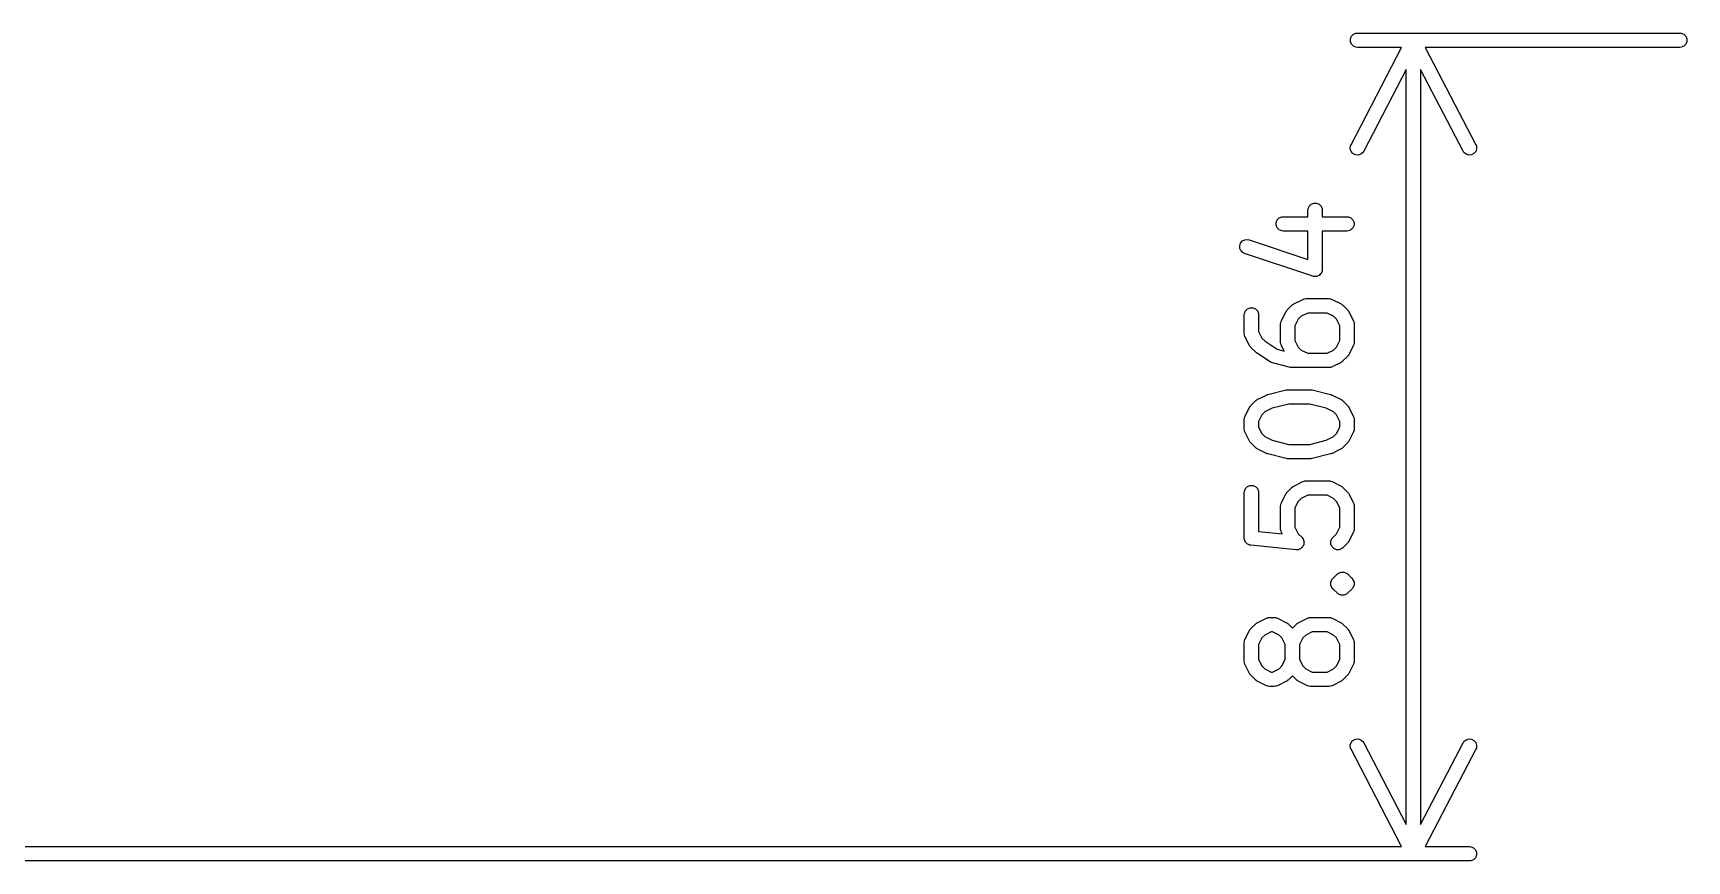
# Model space of a CAD drawing. Header units: inches. Extents: x -0.01 to 3.24, y -0.03 to 2.62.
# Drawn here: x 0.677 to 1.358, y 0.397 to 0.738 of the extents above; entities that cross this region are included whole.
import ezdxf

# ---------------------------------------------------------------- set-up
doc = ezdxf.new("R2010")
doc.units = ezdxf.units.IN
doc.header["$MEASUREMENT"] = 0
doc.layers.add('BLACK', color=250, linetype='CONTINUOUS')

msp = doc.modelspace()

# ---------------------------------------------------------------- linework, layer by layer
at = {"layer": 'BLACK', "linetype": 'CONTINUOUS'}
for p, q in [((1.21956, 0.73547), (1.22, 0.73654)), ((1.22, 0.73654), (1.22082, 0.73735)), ((1.22082, 0.73735), (1.22188, 0.73779)), ((1.22188, 0.73779), (1.22246, 0.73785)), ((1.22246, 0.73785), (1.35529, 0.73785)), ((1.35529, 0.73785), (1.35587, 0.73779)), ((1.35587, 0.73779), (1.35693, 0.73735)), ((1.35693, 0.73735), (1.35775, 0.73654)), ((1.35775, 0.73654), (1.35819, 0.73547)), ((1.21956, 0.73432), (1.21956, 0.73547)), ((1.22, 0.73326), (1.21956, 0.73432)), ((1.21984, 0.69191), (1.24068, 0.73194)), ((1.22082, 0.73244), (1.22, 0.73326)), ((1.22188, 0.732), (1.22082, 0.73244)), ((1.22246, 0.73194), (1.22188, 0.732)), ((1.24068, 0.73194), (1.22246, 0.73194)), ((1.35529, 0.73194), (1.25041, 0.73194)), ((1.25041, 0.73194), (1.27125, 0.69191)), ((1.35587, 0.732), (1.35529, 0.73194)), ((1.35693, 0.73244), (1.35587, 0.732)), ((1.35775, 0.73326), (1.35693, 0.73244)), ((1.35819, 0.73432), (1.35775, 0.73326)), ((1.35819, 0.73547), (1.35819, 0.73432)), ((1.24259, 0.72283), (1.22507, 0.68918)), ((1.24259, 0.41207), (1.24259, 0.72283)), ((1.26601, 0.68918), (1.2485, 0.72283)), ((1.2485, 0.72283), (1.2485, 0.41207)), ((1.21952, 0.69023), (1.21962, 0.69137)), ((1.21987, 0.68913), (1.21952, 0.69023)), ((1.21962, 0.69137), (1.21984, 0.69191)), ((1.22061, 0.68824), (1.21987, 0.68913)), ((1.22163, 0.68771), (1.22061, 0.68824)), ((1.22476, 0.6887), (1.22388, 0.68796)), ((1.22507, 0.68918), (1.22476, 0.6887)), ((1.26633, 0.6887), (1.26601, 0.68918)), ((1.26721, 0.68796), (1.26633, 0.6887)), ((1.27048, 0.68824), (1.26946, 0.68771)), ((1.27122, 0.68913), (1.27048, 0.68824)), ((1.27157, 0.69023), (1.27122, 0.68913)), ((1.27125, 0.69191), (1.27147, 0.69137)), ((1.27147, 0.69137), (1.27157, 0.69023)), ((1.22278, 0.68761), (1.22163, 0.68771)), ((1.22388, 0.68796), (1.22278, 0.68761)), ((1.26831, 0.68761), (1.26721, 0.68796)), ((1.26946, 0.68771), (1.26831, 0.68761)), ((1.20341, 0.66739), (1.20447, 0.66783)), ((1.20447, 0.66783), (1.20563, 0.66783)), ((1.20563, 0.66783), (1.20669, 0.66739)), ((1.18903, 0.65989), (1.18947, 0.66095)), ((1.18947, 0.66095), (1.19029, 0.66177)), ((1.19029, 0.66177), (1.19135, 0.66221)), ((1.19135, 0.66221), (1.19193, 0.66227)), ((1.19193, 0.66227), (1.2021, 0.66227)), ((1.2021, 0.66494), (1.20215, 0.66551)), ((1.2021, 0.66227), (1.2021, 0.66494)), ((1.20215, 0.66551), (1.2026, 0.66658)), ((1.2026, 0.66658), (1.20341, 0.66739)), ((1.20669, 0.66739), (1.20751, 0.66658)), ((1.20751, 0.66658), (1.20795, 0.66551)), ((1.20795, 0.66551), (1.208, 0.66494)), ((1.208, 0.66494), (1.208, 0.66227)), ((1.208, 0.66227), (1.21817, 0.66227)), ((1.21817, 0.66227), (1.21875, 0.66221)), ((1.21875, 0.66221), (1.21981, 0.66177)), ((1.21981, 0.66177), (1.22063, 0.66095)), ((1.22063, 0.66095), (1.22107, 0.65989)), ((1.18903, 0.65874), (1.18903, 0.65989)), ((1.18947, 0.65767), (1.18903, 0.65874)), ((1.19029, 0.65686), (1.18947, 0.65767)), ((1.19135, 0.65642), (1.19029, 0.65686)), ((1.19193, 0.65636), (1.19135, 0.65642)), ((1.2021, 0.65636), (1.19193, 0.65636)), ((1.2021, 0.64466), (1.2021, 0.65636)), ((1.21817, 0.65636), (1.208, 0.65636)), ((1.208, 0.65636), (1.208, 0.64056)), ((1.21875, 0.65642), (1.21817, 0.65636)), ((1.21981, 0.65686), (1.21875, 0.65642)), ((1.22063, 0.65767), (1.21981, 0.65686)), ((1.22107, 0.65874), (1.22063, 0.65767)), ((1.22107, 0.65989), (1.22107, 0.65874)), ((1.174, 0.65031), (1.17436, 0.6514)), ((1.17408, 0.64916), (1.174, 0.65031)), ((1.1746, 0.64813), (1.17408, 0.64916)), ((1.17436, 0.6514), (1.17512, 0.65227)), ((1.17547, 0.64737), (1.1746, 0.64813)), ((1.17512, 0.65227), (1.17615, 0.65279)), ((1.176, 0.64714), (1.17547, 0.64737)), ((1.17615, 0.65279), (1.1773, 0.65287)), ((1.1773, 0.65287), (1.17786, 0.65274)), ((1.17786, 0.65274), (1.2021, 0.64466)), ((1.20412, 0.63776), (1.176, 0.64714)), ((1.208, 0.64056), (1.20797, 0.64027)), ((1.2044, 0.6377), (1.20412, 0.63776)), ((1.20447, 0.63767), (1.2044, 0.6377)), ((1.20453, 0.63767), (1.20447, 0.63767)), ((1.20468, 0.63764), (1.20453, 0.63767)), ((1.20515, 0.63767), (1.20468, 0.63764)), ((1.20563, 0.63767), (1.20515, 0.63767)), ((1.20572, 0.63771), (1.20563, 0.63767)), ((1.20583, 0.63772), (1.20572, 0.63771)), ((1.20625, 0.63793), (1.20583, 0.63772)), ((1.20669, 0.63811), (1.20625, 0.63793)), ((1.20677, 0.63818), (1.20669, 0.63811)), ((1.20686, 0.63823), (1.20677, 0.63818)), ((1.20717, 0.63859), (1.20686, 0.63823)), ((1.20751, 0.63892), (1.20717, 0.63859)), ((1.20755, 0.63902), (1.20751, 0.63892)), ((1.20762, 0.6391), (1.20755, 0.63902)), ((1.20777, 0.63955), (1.20762, 0.6391)), ((1.20795, 0.63999), (1.20777, 0.63955)), ((1.20796, 0.64014), (1.20795, 0.63999)), ((1.20798, 0.6402), (1.20796, 0.64014)), ((1.20797, 0.64027), (1.20798, 0.6402)), ((1.19623, 0.62633), (1.19998, 0.62821)), ((1.19998, 0.62821), (1.20052, 0.62841)), ((1.20052, 0.62841), (1.20063, 0.62842)), ((1.20063, 0.62842), (1.20073, 0.62846)), ((1.20073, 0.62846), (1.2013, 0.62852)), ((1.2013, 0.62852), (1.21067, 0.62852)), ((1.21067, 0.62852), (1.21125, 0.62846)), ((1.21125, 0.62846), (1.21135, 0.62842)), ((1.21135, 0.62842), (1.21145, 0.62841)), ((1.21145, 0.62841), (1.212, 0.62821)), ((1.212, 0.62821), (1.21574, 0.62633)), ((1.17585, 0.62182), (1.17591, 0.62239)), ((1.17585, 0.61432), (1.17585, 0.62182)), ((1.17591, 0.62239), (1.17635, 0.62346)), ((1.17635, 0.62346), (1.17716, 0.62427)), ((1.17716, 0.62427), (1.17823, 0.62471)), ((1.17823, 0.62471), (1.17938, 0.62471)), ((1.17938, 0.62471), (1.18044, 0.62427)), ((1.18044, 0.62427), (1.18126, 0.62346)), ((1.18126, 0.62346), (1.1817, 0.62239)), ((1.1817, 0.62239), (1.18176, 0.62182)), ((1.18176, 0.62182), (1.18176, 0.61502)), ((1.19116, 0.61939), (1.19304, 0.62314)), ((1.19304, 0.62314), (1.19319, 0.62339)), ((1.19319, 0.62339), (1.19322, 0.62346)), ((1.19322, 0.62346), (1.19329, 0.62354)), ((1.19329, 0.62354), (1.19334, 0.62363)), ((1.19334, 0.62363), (1.1934, 0.62368)), ((1.1934, 0.62368), (1.19359, 0.6239)), ((1.19359, 0.6239), (1.19546, 0.62578)), ((1.19546, 0.62578), (1.19569, 0.62597)), ((1.19569, 0.62597), (1.19574, 0.62602)), ((1.19574, 0.62602), (1.19583, 0.62608)), ((1.19583, 0.62608), (1.19591, 0.62615)), ((1.19591, 0.62615), (1.19598, 0.62618)), ((1.19598, 0.62618), (1.19623, 0.62633)), ((1.1981, 0.62007), (1.19675, 0.61737)), ((1.1993, 0.62127), (1.1981, 0.62007)), ((1.202, 0.62261), (1.1993, 0.62127)), ((1.20998, 0.62261), (1.202, 0.62261)), ((1.21268, 0.62127), (1.20998, 0.62261)), ((1.21387, 0.62007), (1.21268, 0.62127)), ((1.21522, 0.61737), (1.21387, 0.62007)), ((1.21574, 0.62633), (1.21599, 0.62618)), ((1.21599, 0.62618), (1.21606, 0.62615)), ((1.21606, 0.62615), (1.21615, 0.62608)), ((1.21615, 0.62608), (1.21623, 0.62602)), ((1.21623, 0.62602), (1.21629, 0.62597)), ((1.21629, 0.62597), (1.21651, 0.62578)), ((1.21651, 0.62578), (1.21839, 0.6239)), ((1.21839, 0.6239), (1.21857, 0.62368)), ((1.21857, 0.62368), (1.21863, 0.62363)), ((1.21863, 0.62363), (1.21869, 0.62354)), ((1.21869, 0.62354), (1.21875, 0.62346)), ((1.21875, 0.62346), (1.21878, 0.62339)), ((1.21878, 0.62339), (1.21894, 0.62314)), ((1.21894, 0.62314), (1.22081, 0.61939)), ((1.17591, 0.61374), (1.17585, 0.61432)), ((1.17595, 0.61364), (1.17591, 0.61374)), ((1.17596, 0.61354), (1.17595, 0.61364)), ((1.17616, 0.613), (1.17596, 0.61354)), ((1.18176, 0.61502), (1.18311, 0.61232)), ((1.19085, 0.61807), (1.19091, 0.61864)), ((1.19085, 0.61057), (1.19085, 0.61807)), ((1.19091, 0.61864), (1.19095, 0.61874)), ((1.19095, 0.61885), (1.19116, 0.61939)), ((1.19095, 0.61874), (1.19095, 0.61885)), ((1.19675, 0.61737), (1.19675, 0.61127)), ((1.21522, 0.61127), (1.21522, 0.61737)), ((1.22081, 0.61939), (1.22102, 0.61885)), ((1.22102, 0.61885), (1.22103, 0.61874)), ((1.22103, 0.61874), (1.22107, 0.61864)), ((1.22107, 0.61864), (1.22113, 0.61807)), ((1.22113, 0.61807), (1.22113, 0.61057)), ((1.17804, 0.60925), (1.17616, 0.613)), ((1.17819, 0.609), (1.17804, 0.60925)), ((1.17822, 0.60893), (1.17819, 0.609)), ((1.17829, 0.60885), (1.17822, 0.60893)), ((1.17835, 0.60876), (1.17829, 0.60885)), ((1.1784, 0.60871), (1.17835, 0.60876)), ((1.17859, 0.60848), (1.1784, 0.60871)), ((1.18047, 0.60661), (1.17859, 0.60848)), ((1.18047, 0.6066), (1.18047, 0.60661)), ((1.1807, 0.60642), (1.18047, 0.6066)), ((1.18047, 0.6066), (1.18047, 0.6066)), ((1.18091, 0.60624), (1.1807, 0.60642)), ((1.18311, 0.61232), (1.18443, 0.61099)), ((1.18443, 0.61099), (1.18939, 0.60768)), ((1.18939, 0.60768), (1.19231, 0.60696)), ((1.19091, 0.60999), (1.19085, 0.61057)), ((1.19095, 0.60989), (1.19091, 0.60999)), ((1.19095, 0.60979), (1.19095, 0.60989)), ((1.19116, 0.60925), (1.19095, 0.60979)), ((1.19231, 0.60696), (1.19116, 0.60925)), ((1.19675, 0.61127), (1.1981, 0.60857)), ((1.1981, 0.60857), (1.1993, 0.60737)), ((1.1993, 0.60737), (1.202, 0.60602)), ((1.20998, 0.60602), (1.21268, 0.60737)), ((1.21268, 0.60737), (1.21387, 0.60857)), ((1.21387, 0.60857), (1.21522, 0.61127)), ((1.22081, 0.60925), (1.21894, 0.6055)), ((1.22102, 0.60979), (1.22081, 0.60925)), ((1.22103, 0.60989), (1.22102, 0.60979)), ((1.22107, 0.60999), (1.22103, 0.60989)), ((1.22113, 0.61057), (1.22107, 0.60999)), ((1.18092, 0.60624), (1.18091, 0.60624)), ((1.18091, 0.60624), (1.18091, 0.60624)), ((1.18654, 0.60249), (1.18092, 0.60624)), ((1.18686, 0.60232), (1.18654, 0.60249)), ((1.18692, 0.60227), (1.18686, 0.60232)), ((1.18699, 0.60225), (1.18692, 0.60227)), ((1.18705, 0.60221), (1.18699, 0.60225)), ((1.18712, 0.6022), (1.18705, 0.60221)), ((1.18746, 0.60208), (1.18712, 0.6022)), ((1.19496, 0.6002), (1.18746, 0.60208)), ((1.19506, 0.60019), (1.19496, 0.6002)), ((1.1951, 0.60017), (1.19506, 0.60019)), ((1.19532, 0.60015), (1.1951, 0.60017)), ((1.19553, 0.60012), (1.19532, 0.60015)), ((1.19558, 0.60013), (1.19553, 0.60012)), ((1.19568, 0.60012), (1.19558, 0.60013)), ((1.21067, 0.60012), (1.19568, 0.60012)), ((1.202, 0.60602), (1.20998, 0.60602)), ((1.21125, 0.60017), (1.21067, 0.60012)), ((1.21135, 0.60021), (1.21125, 0.60017)), ((1.21145, 0.60022), (1.21135, 0.60021)), ((1.212, 0.60043), (1.21145, 0.60022)), ((1.21574, 0.6023), (1.212, 0.60043)), ((1.21599, 0.60246), (1.21574, 0.6023)), ((1.21606, 0.60249), (1.21599, 0.60246)), ((1.21615, 0.60256), (1.21606, 0.60249)), ((1.21623, 0.60261), (1.21615, 0.60256)), ((1.21629, 0.60267), (1.21623, 0.60261)), ((1.21651, 0.60286), (1.21629, 0.60267)), ((1.21839, 0.60473), (1.21651, 0.60286)), ((1.21857, 0.60496), (1.21839, 0.60473)), ((1.21863, 0.60501), (1.21857, 0.60496)), ((1.21869, 0.6051), (1.21863, 0.60501)), ((1.21875, 0.60518), (1.21869, 0.6051)), ((1.21878, 0.60525), (1.21875, 0.60518)), ((1.21894, 0.6055), (1.21878, 0.60525)), ((1.17859, 0.58453), (1.18047, 0.58641)), ((1.18047, 0.58641), (1.18069, 0.5866)), ((1.18069, 0.5866), (1.18074, 0.58665)), ((1.18074, 0.58665), (1.18083, 0.58671)), ((1.18083, 0.58671), (1.18091, 0.58678)), ((1.18091, 0.58678), (1.18098, 0.58681)), ((1.18098, 0.58681), (1.18123, 0.58696)), ((1.18123, 0.58696), (1.18498, 0.58884)), ((1.18498, 0.58884), (1.18502, 0.58885)), ((1.18502, 0.58885), (1.18504, 0.58887)), ((1.18504, 0.58887), (1.18528, 0.58895)), ((1.18528, 0.58895), (1.18552, 0.58904)), ((1.18552, 0.58904), (1.18554, 0.58905)), ((1.18554, 0.58905), (1.18559, 0.58906)), ((1.18559, 0.58906), (1.19309, 0.59094)), ((1.19309, 0.59094), (1.19319, 0.59095)), ((1.19319, 0.59095), (1.19323, 0.59097)), ((1.19323, 0.59097), (1.19344, 0.59099)), ((1.19344, 0.59099), (1.19366, 0.59102)), ((1.19366, 0.59102), (1.1937, 0.59101)), ((1.1937, 0.59101), (1.1938, 0.59102)), ((1.1938, 0.59102), (1.20318, 0.59102)), ((1.20318, 0.59102), (1.20328, 0.59101)), ((1.20328, 0.59101), (1.20332, 0.59102)), ((1.20332, 0.59102), (1.20353, 0.59099)), ((1.20353, 0.59099), (1.20375, 0.59097)), ((1.20375, 0.59097), (1.20379, 0.59095)), ((1.20379, 0.59095), (1.20389, 0.59094)), ((1.20389, 0.59094), (1.21139, 0.58906)), ((1.21139, 0.58906), (1.21143, 0.58905)), ((1.21143, 0.58905), (1.21145, 0.58904)), ((1.21145, 0.58904), (1.21169, 0.58895)), ((1.21169, 0.58895), (1.21194, 0.58887)), ((1.21194, 0.58887), (1.21195, 0.58885)), ((1.21195, 0.58885), (1.212, 0.58884)), ((1.212, 0.58884), (1.21574, 0.58696)), ((1.21574, 0.58696), (1.21599, 0.58681)), ((1.21599, 0.58681), (1.21606, 0.58678)), ((1.21606, 0.58678), (1.21615, 0.58671)), ((1.21615, 0.58671), (1.21623, 0.58665)), ((1.21623, 0.58665), (1.21629, 0.5866)), ((1.21629, 0.5866), (1.21651, 0.58641)), ((1.21651, 0.58641), (1.21839, 0.58453)), ((1.17585, 0.5787), (1.17591, 0.57927)), ((1.17591, 0.57927), (1.17595, 0.57937)), ((1.17595, 0.57937), (1.17596, 0.57948)), ((1.17596, 0.57948), (1.17616, 0.58002)), ((1.17616, 0.58002), (1.17804, 0.58377)), ((1.17804, 0.58377), (1.17819, 0.58402)), ((1.17819, 0.58402), (1.17822, 0.58409)), ((1.17822, 0.58409), (1.17829, 0.58417)), ((1.17829, 0.58417), (1.17835, 0.58426)), ((1.17835, 0.58426), (1.1784, 0.58431)), ((1.1784, 0.58431), (1.17859, 0.58453)), ((1.18311, 0.5807), (1.18176, 0.578)), ((1.1843, 0.58189), (1.18311, 0.5807)), ((1.18733, 0.58341), (1.1843, 0.58189)), ((1.19417, 0.58512), (1.18733, 0.58341)), ((1.20281, 0.58512), (1.19417, 0.58512)), ((1.20964, 0.58341), (1.20281, 0.58512)), ((1.21268, 0.58189), (1.20964, 0.58341)), ((1.21387, 0.5807), (1.21268, 0.58189)), ((1.21522, 0.578), (1.21387, 0.5807)), ((1.21839, 0.58453), (1.21857, 0.58431)), ((1.21857, 0.58431), (1.21863, 0.58426)), ((1.21863, 0.58426), (1.21869, 0.58417)), ((1.21869, 0.58417), (1.21875, 0.58409)), ((1.21875, 0.58409), (1.21878, 0.58402)), ((1.21878, 0.58402), (1.21894, 0.58377)), ((1.21894, 0.58377), (1.22081, 0.58002)), ((1.22081, 0.58002), (1.22102, 0.57948)), ((1.22102, 0.57948), (1.22103, 0.57937)), ((1.22103, 0.57937), (1.22107, 0.57927)), ((1.22107, 0.57927), (1.22113, 0.5787)), ((1.17585, 0.57495), (1.17585, 0.5787)), ((1.17591, 0.57437), (1.17585, 0.57495)), ((1.17595, 0.57427), (1.17591, 0.57437)), ((1.17596, 0.57417), (1.17595, 0.57427)), ((1.17616, 0.57363), (1.17596, 0.57417)), ((1.17804, 0.56988), (1.17616, 0.57363)), ((1.18176, 0.578), (1.18176, 0.57564)), ((1.18176, 0.57564), (1.18311, 0.57295)), ((1.18311, 0.57295), (1.1843, 0.57175)), ((1.21268, 0.57175), (1.21387, 0.57295)), ((1.21387, 0.57295), (1.21522, 0.57564)), ((1.21522, 0.57564), (1.21522, 0.578)), ((1.22081, 0.57363), (1.21894, 0.56988)), ((1.22102, 0.57417), (1.22081, 0.57363)), ((1.22103, 0.57427), (1.22102, 0.57417)), ((1.22107, 0.57437), (1.22103, 0.57427)), ((1.22113, 0.57495), (1.22107, 0.57437)), ((1.22113, 0.5787), (1.22113, 0.57495)), ((1.17819, 0.56963), (1.17804, 0.56988)), ((1.17822, 0.56956), (1.17819, 0.56963)), ((1.17829, 0.56948), (1.17822, 0.56956)), ((1.17835, 0.56939), (1.17829, 0.56948)), ((1.1784, 0.56934), (1.17835, 0.56939)), ((1.17859, 0.56911), (1.1784, 0.56934)), ((1.18047, 0.56724), (1.17859, 0.56911)), ((1.18069, 0.56705), (1.18047, 0.56724)), ((1.18074, 0.56699), (1.18069, 0.56705)), ((1.18083, 0.56693), (1.18074, 0.56699)), ((1.18091, 0.56687), (1.18083, 0.56693)), ((1.18098, 0.56684), (1.18091, 0.56687)), ((1.18123, 0.56668), (1.18098, 0.56684)), ((1.18498, 0.56481), (1.18123, 0.56668)), ((1.1843, 0.57175), (1.18733, 0.57023)), ((1.18733, 0.57023), (1.19417, 0.56853)), ((1.19417, 0.56853), (1.20281, 0.56853)), ((1.20281, 0.56853), (1.20964, 0.57023)), ((1.20964, 0.57023), (1.21268, 0.57175)), ((1.21574, 0.56668), (1.212, 0.56481)), ((1.21599, 0.56684), (1.21574, 0.56668)), ((1.21606, 0.56687), (1.21599, 0.56684)), ((1.21615, 0.56693), (1.21606, 0.56687)), ((1.21623, 0.56699), (1.21615, 0.56693)), ((1.21629, 0.56705), (1.21623, 0.56699)), ((1.21651, 0.56724), (1.21629, 0.56705)), ((1.21839, 0.56911), (1.21651, 0.56724)), ((1.21857, 0.56934), (1.21839, 0.56911)), ((1.21863, 0.56939), (1.21857, 0.56934)), ((1.21869, 0.56948), (1.21863, 0.56939)), ((1.21875, 0.56956), (1.21869, 0.56948)), ((1.21878, 0.56963), (1.21875, 0.56956)), ((1.21894, 0.56988), (1.21878, 0.56963)), ((1.18502, 0.56479), (1.18498, 0.56481)), ((1.18504, 0.56478), (1.18502, 0.56479)), ((1.18528, 0.56469), (1.18504, 0.56478)), ((1.18552, 0.5646), (1.18528, 0.56469)), ((1.18554, 0.5646), (1.18552, 0.5646)), ((1.18559, 0.56458), (1.18554, 0.5646)), ((1.19309, 0.56271), (1.18559, 0.56458)), ((1.19319, 0.56269), (1.19309, 0.56271)), ((1.19323, 0.56268), (1.19319, 0.56269)), ((1.19344, 0.56266), (1.19323, 0.56268)), ((1.19366, 0.56262), (1.19344, 0.56266)), ((1.1937, 0.56263), (1.19366, 0.56262)), ((1.1938, 0.56262), (1.1937, 0.56263)), ((1.20318, 0.56262), (1.1938, 0.56262)), ((1.20328, 0.56263), (1.20318, 0.56262)), ((1.20332, 0.56262), (1.20328, 0.56263)), ((1.20353, 0.56266), (1.20332, 0.56262)), ((1.20375, 0.56268), (1.20353, 0.56266)), ((1.20379, 0.56269), (1.20375, 0.56268)), ((1.20389, 0.56271), (1.20379, 0.56269)), ((1.21139, 0.56458), (1.20389, 0.56271)), ((1.21143, 0.5646), (1.21139, 0.56458)), ((1.21145, 0.5646), (1.21143, 0.5646)), ((1.21169, 0.56469), (1.21145, 0.5646)), ((1.21194, 0.56478), (1.21169, 0.56469)), ((1.21195, 0.56479), (1.21194, 0.56478)), ((1.212, 0.56481), (1.21195, 0.56479)), ((1.19623, 0.55134), (1.19998, 0.55322)), ((1.19998, 0.55322), (1.20052, 0.55342)), ((1.20052, 0.55342), (1.20063, 0.55343)), ((1.20063, 0.55343), (1.20073, 0.55347)), ((1.20073, 0.55347), (1.2013, 0.55353)), ((1.2013, 0.55353), (1.21067, 0.55353)), ((1.21067, 0.55353), (1.21125, 0.55347)), ((1.21125, 0.55347), (1.21135, 0.55343)), ((1.21135, 0.55343), (1.21145, 0.55342)), ((1.21145, 0.55342), (1.212, 0.55322)), ((1.212, 0.55322), (1.21574, 0.55134)), ((1.17585, 0.5487), (1.17591, 0.54928)), ((1.17585, 0.52995), (1.17585, 0.5487)), ((1.17591, 0.54928), (1.17635, 0.55034)), ((1.17635, 0.55034), (1.17716, 0.55116)), ((1.17716, 0.55116), (1.17823, 0.5516)), ((1.17823, 0.5516), (1.17938, 0.5516)), ((1.17938, 0.5516), (1.18044, 0.55116)), ((1.18044, 0.55116), (1.18126, 0.55034)), ((1.18126, 0.55034), (1.1817, 0.54928)), ((1.1817, 0.54928), (1.18176, 0.5487)), ((1.18176, 0.5487), (1.18176, 0.53263)), ((1.19116, 0.5444), (1.19304, 0.54815)), ((1.19304, 0.54815), (1.19319, 0.54839)), ((1.19319, 0.54839), (1.19322, 0.54847)), ((1.19322, 0.54847), (1.19329, 0.54855)), ((1.19329, 0.54855), (1.19334, 0.54864)), ((1.19334, 0.54864), (1.1934, 0.54869)), ((1.1934, 0.54869), (1.19359, 0.54891)), ((1.19359, 0.54891), (1.19546, 0.55079)), ((1.19546, 0.55079), (1.19569, 0.55097)), ((1.19569, 0.55097), (1.19574, 0.55103)), ((1.19574, 0.55103), (1.19583, 0.55109)), ((1.19583, 0.55109), (1.19591, 0.55116)), ((1.19591, 0.55116), (1.19598, 0.55119)), ((1.19598, 0.55119), (1.19623, 0.55134)), ((1.1981, 0.54508), (1.19675, 0.54238)), ((1.1993, 0.54627), (1.1981, 0.54508)), ((1.202, 0.54762), (1.1993, 0.54627)), ((1.20998, 0.54762), (1.202, 0.54762)), ((1.21268, 0.54627), (1.20998, 0.54762)), ((1.21387, 0.54508), (1.21268, 0.54627)), ((1.21522, 0.54238), (1.21387, 0.54508)), ((1.21574, 0.55134), (1.21599, 0.55119)), ((1.21599, 0.55119), (1.21606, 0.55116)), ((1.21606, 0.55116), (1.21615, 0.55109)), ((1.21615, 0.55109), (1.21623, 0.55103)), ((1.21623, 0.55103), (1.21629, 0.55097)), ((1.21629, 0.55097), (1.21651, 0.55079)), ((1.21651, 0.55079), (1.21839, 0.54891)), ((1.21839, 0.54891), (1.21857, 0.54869)), ((1.21857, 0.54869), (1.21863, 0.54864)), ((1.21863, 0.54864), (1.21869, 0.54855)), ((1.21869, 0.54855), (1.21875, 0.54847)), ((1.21875, 0.54847), (1.21878, 0.54839)), ((1.21878, 0.54839), (1.21894, 0.54815)), ((1.21894, 0.54815), (1.22081, 0.5444)), ((1.19085, 0.54308), (1.19091, 0.54365)), ((1.19085, 0.5337), (1.19085, 0.54308)), ((1.19091, 0.54365), (1.19095, 0.54375)), ((1.19095, 0.54386), (1.19116, 0.5444)), ((1.19095, 0.54375), (1.19095, 0.54386)), ((1.19675, 0.54238), (1.19675, 0.5344)), ((1.21522, 0.5344), (1.21522, 0.54238)), ((1.22081, 0.5444), (1.22102, 0.54386)), ((1.22102, 0.54386), (1.22103, 0.54375)), ((1.22103, 0.54375), (1.22107, 0.54365)), ((1.22107, 0.54365), (1.22113, 0.54308)), ((1.22113, 0.54308), (1.22113, 0.5337)), ((1.18176, 0.53263), (1.19153, 0.53165)), ((1.19091, 0.53313), (1.19085, 0.5337)), ((1.19095, 0.53303), (1.19091, 0.53313)), ((1.19095, 0.53292), (1.19095, 0.53303)), ((1.19116, 0.53238), (1.19095, 0.53292)), ((1.19153, 0.53165), (1.19116, 0.53238)), ((1.19675, 0.5344), (1.1981, 0.5317)), ((1.1981, 0.5317), (1.19964, 0.53017)), ((1.21234, 0.53017), (1.21387, 0.5317)), ((1.21387, 0.5317), (1.21522, 0.5344)), ((1.22081, 0.53238), (1.21894, 0.52863)), ((1.22102, 0.53292), (1.22081, 0.53238)), ((1.22103, 0.53303), (1.22102, 0.53292)), ((1.22107, 0.53313), (1.22103, 0.53303)), ((1.22113, 0.5337), (1.22107, 0.53313)), ((1.17587, 0.52974), (1.17585, 0.52995)), ((1.17586, 0.52967), (1.17587, 0.52974)), ((1.17589, 0.5296), (1.17586, 0.52967)), ((1.17591, 0.52938), (1.17589, 0.5296)), ((1.17607, 0.52898), (1.17591, 0.52938)), ((1.1762, 0.52857), (1.17607, 0.52898)), ((1.17629, 0.52845), (1.1762, 0.52857)), ((1.17635, 0.52831), (1.17629, 0.52845)), ((1.17665, 0.52801), (1.17635, 0.52831)), ((1.17693, 0.52767), (1.17665, 0.52801)), ((1.17706, 0.5276), (1.17693, 0.52767)), ((1.17716, 0.5275), (1.17706, 0.5276)), ((1.17756, 0.52733), (1.17716, 0.5275)), ((1.17794, 0.52713), (1.17756, 0.52733)), ((1.17816, 0.52709), (1.17794, 0.52713)), ((1.17823, 0.52706), (1.17816, 0.52709)), ((1.1783, 0.52706), (1.17823, 0.52706)), ((1.17851, 0.52702), (1.1783, 0.52706)), ((1.19726, 0.52514), (1.17851, 0.52702)), ((1.19784, 0.52514), (1.19726, 0.52514)), ((1.19798, 0.52518), (1.19784, 0.52514)), ((1.19813, 0.52518), (1.19798, 0.52518)), ((1.19853, 0.52535), (1.19813, 0.52518)), ((1.19894, 0.52547), (1.19853, 0.52535)), ((1.19905, 0.52557), (1.19894, 0.52547)), ((1.19919, 0.52562), (1.19905, 0.52557)), ((1.1995, 0.52593), (1.19919, 0.52562)), ((1.19983, 0.5262), (1.1995, 0.52593)), ((1.19964, 0.53017), (1.20001, 0.52972)), ((1.1999, 0.52633), (1.19983, 0.5262)), ((1.20001, 0.52644), (1.1999, 0.52633)), ((1.20001, 0.52972), (1.20006, 0.52958)), ((1.20017, 0.52684), (1.20001, 0.52644)), ((1.20006, 0.52958), (1.20016, 0.52947)), ((1.20016, 0.52947), (1.20028, 0.52905)), ((1.20038, 0.52722), (1.20017, 0.52684)), ((1.20028, 0.52905), (1.20045, 0.52865)), ((1.20039, 0.52737), (1.20038, 0.52722)), ((1.20045, 0.5275), (1.20039, 0.52737)), ((1.20045, 0.52865), (1.20045, 0.52851)), ((1.20045, 0.52851), (1.20049, 0.52836)), ((1.20049, 0.52836), (1.20045, 0.52793)), ((1.20045, 0.52793), (1.20045, 0.5275)), ((1.21153, 0.52865), (1.21197, 0.52972)), ((1.21153, 0.5275), (1.21153, 0.52865)), ((1.21197, 0.52644), (1.21153, 0.5275)), ((1.21197, 0.52972), (1.21234, 0.53017)), ((1.21278, 0.52562), (1.21197, 0.52644)), ((1.21385, 0.52518), (1.21278, 0.52562)), ((1.215, 0.52518), (1.21385, 0.52518)), ((1.21606, 0.52562), (1.215, 0.52518)), ((1.21651, 0.52599), (1.21606, 0.52562)), ((1.21839, 0.52787), (1.21651, 0.52599)), ((1.21857, 0.52809), (1.21839, 0.52787)), ((1.21863, 0.52814), (1.21857, 0.52809)), ((1.21869, 0.52823), (1.21863, 0.52814)), ((1.21875, 0.52831), (1.21869, 0.52823)), ((1.21878, 0.52839), (1.21875, 0.52831)), ((1.21894, 0.52863), (1.21878, 0.52839)), ((1.21153, 0.51178), (1.21183, 0.5125)), ((1.21153, 0.51063), (1.21153, 0.51178)), ((1.21183, 0.5125), (1.21197, 0.51285)), ((1.21197, 0.51285), (1.21234, 0.51329)), ((1.21197, 0.51285), (1.21197, 0.51285)), ((1.21234, 0.51329), (1.21421, 0.51517)), ((1.21421, 0.51517), (1.21466, 0.51554)), ((1.21466, 0.51554), (1.21572, 0.51598)), ((1.21572, 0.51598), (1.21688, 0.51598)), ((1.21688, 0.51598), (1.21794, 0.51554)), ((1.21794, 0.51554), (1.21794, 0.51554)), ((1.21794, 0.51554), (1.21839, 0.51517)), ((1.21839, 0.51517), (1.22026, 0.51329)), ((1.22026, 0.51329), (1.22063, 0.51285)), ((1.22063, 0.51285), (1.22077, 0.5125)), ((1.22077, 0.5125), (1.22107, 0.51178)), ((1.22107, 0.51178), (1.22107, 0.51063)), ((1.21197, 0.50957), (1.21153, 0.51063)), ((1.21234, 0.50912), (1.21197, 0.50957)), ((1.21197, 0.50957), (1.21197, 0.50957)), ((1.21421, 0.50724), (1.21234, 0.50912)), ((1.21466, 0.50688), (1.21421, 0.50724)), ((1.21572, 0.50644), (1.21466, 0.50688)), ((1.21688, 0.50644), (1.21572, 0.50644)), ((1.21794, 0.50688), (1.21688, 0.50644)), ((1.21839, 0.50724), (1.21794, 0.50688)), ((1.22026, 0.50912), (1.21839, 0.50724)), ((1.22063, 0.50957), (1.22026, 0.50912)), ((1.22107, 0.51063), (1.22063, 0.50957)), ((1.18573, 0.49723), (1.1863, 0.49729)), ((1.1863, 0.49729), (1.18818, 0.49729)), ((1.18818, 0.49729), (1.18875, 0.49723)), ((1.2026, 0.49723), (1.20318, 0.49729)), ((1.20318, 0.49729), (1.21067, 0.49729)), ((1.21067, 0.49729), (1.21125, 0.49723)), ((1.17616, 0.48815), (1.17804, 0.4919)), ((1.17804, 0.4919), (1.17819, 0.49215)), ((1.17819, 0.49215), (1.17822, 0.49222)), ((1.17822, 0.49222), (1.17829, 0.4923)), ((1.17829, 0.4923), (1.17835, 0.49239)), ((1.17835, 0.49239), (1.1784, 0.49245)), ((1.1784, 0.49245), (1.17859, 0.49267)), ((1.17859, 0.49267), (1.18047, 0.49455)), ((1.18047, 0.49455), (1.18069, 0.49473)), ((1.18069, 0.49473), (1.18074, 0.49479)), ((1.18074, 0.49479), (1.18083, 0.49485)), ((1.18083, 0.49485), (1.18091, 0.49491)), ((1.18091, 0.49491), (1.18098, 0.49494)), ((1.18098, 0.49494), (1.18123, 0.4951)), ((1.18123, 0.4951), (1.18498, 0.49697)), ((1.187, 0.49138), (1.1843, 0.49003)), ((1.18498, 0.49697), (1.18552, 0.49718)), ((1.18552, 0.49718), (1.18563, 0.49719)), ((1.18563, 0.49719), (1.18573, 0.49723)), ((1.18748, 0.49138), (1.187, 0.49138)), ((1.19018, 0.49003), (1.18748, 0.49138)), ((1.18875, 0.49723), (1.18885, 0.49719)), ((1.18885, 0.49719), (1.18896, 0.49718)), ((1.18896, 0.49718), (1.1895, 0.49697)), ((1.1895, 0.49697), (1.19325, 0.4951)), ((1.19325, 0.4951), (1.1935, 0.49494)), ((1.1935, 0.49494), (1.19357, 0.49491)), ((1.19357, 0.49491), (1.19365, 0.49485)), ((1.19365, 0.49485), (1.19374, 0.49479)), ((1.19374, 0.49479), (1.19379, 0.49473)), ((1.19379, 0.49473), (1.19402, 0.49455)), ((1.19402, 0.49455), (1.19568, 0.49288)), ((1.19568, 0.49288), (1.19734, 0.49455)), ((1.19734, 0.49455), (1.19756, 0.49473)), ((1.19756, 0.49473), (1.19762, 0.49479)), ((1.19762, 0.49479), (1.1977, 0.49485)), ((1.1977, 0.49485), (1.19779, 0.49491)), ((1.19779, 0.49491), (1.19786, 0.49494)), ((1.19786, 0.49494), (1.19811, 0.4951)), ((1.19811, 0.4951), (1.20186, 0.49697)), ((1.20387, 0.49138), (1.20118, 0.49003)), ((1.20186, 0.49697), (1.2024, 0.49718)), ((1.2024, 0.49718), (1.2025, 0.49719)), ((1.2025, 0.49719), (1.2026, 0.49723)), ((1.20998, 0.49138), (1.20387, 0.49138)), ((1.21268, 0.49003), (1.20998, 0.49138)), ((1.21125, 0.49723), (1.21135, 0.49719)), ((1.21135, 0.49719), (1.21145, 0.49718)), ((1.21145, 0.49718), (1.212, 0.49697)), ((1.212, 0.49697), (1.21574, 0.4951)), ((1.21574, 0.4951), (1.21599, 0.49494)), ((1.21599, 0.49494), (1.21606, 0.49491)), ((1.21606, 0.49491), (1.21615, 0.49485)), ((1.21615, 0.49485), (1.21623, 0.49479)), ((1.21623, 0.49479), (1.21629, 0.49473)), ((1.21629, 0.49473), (1.21651, 0.49455)), ((1.21651, 0.49455), (1.21839, 0.49267)), ((1.21839, 0.49267), (1.21857, 0.49245)), ((1.21857, 0.49245), (1.21863, 0.49239)), ((1.21863, 0.49239), (1.21869, 0.4923)), ((1.21869, 0.4923), (1.21875, 0.49222)), ((1.21875, 0.49222), (1.21878, 0.49215)), ((1.21878, 0.49215), (1.21894, 0.4919)), ((1.21894, 0.4919), (1.22081, 0.48815)), ((1.17585, 0.48683), (1.17591, 0.48741)), ((1.17585, 0.47933), (1.17585, 0.48683)), ((1.17591, 0.48741), (1.17595, 0.48751)), ((1.17595, 0.48751), (1.17596, 0.48761)), ((1.17596, 0.48761), (1.17616, 0.48815)), ((1.18311, 0.48883), (1.18176, 0.48614)), ((1.18176, 0.48614), (1.18176, 0.48003)), ((1.1843, 0.49003), (1.18311, 0.48883)), ((1.19138, 0.48883), (1.19018, 0.49003)), ((1.19272, 0.48614), (1.19138, 0.48883)), ((1.19272, 0.48003), (1.19272, 0.48614)), ((1.19998, 0.48883), (1.19863, 0.48614)), ((1.19863, 0.48614), (1.19863, 0.48003)), ((1.20118, 0.49003), (1.19998, 0.48883)), ((1.21387, 0.48883), (1.21268, 0.49003)), ((1.21522, 0.48614), (1.21387, 0.48883)), ((1.21522, 0.48003), (1.21522, 0.48614)), ((1.22081, 0.48815), (1.22102, 0.48761)), ((1.22102, 0.48761), (1.22103, 0.48751)), ((1.22103, 0.48751), (1.22107, 0.48741)), ((1.22107, 0.48741), (1.22113, 0.48683)), ((1.22113, 0.48683), (1.22113, 0.47933)), ((1.17591, 0.47876), (1.17585, 0.47933)), ((1.17595, 0.47866), (1.17591, 0.47876)), ((1.17596, 0.47855), (1.17595, 0.47866)), ((1.17616, 0.47801), (1.17596, 0.47855)), ((1.17804, 0.47426), (1.17616, 0.47801)), ((1.18176, 0.48003), (1.18311, 0.47733)), ((1.18311, 0.47733), (1.1843, 0.47614)), ((1.19018, 0.47614), (1.19138, 0.47733)), ((1.19138, 0.47733), (1.19272, 0.48003)), ((1.19863, 0.48003), (1.19998, 0.47733)), ((1.19998, 0.47733), (1.20118, 0.47614)), ((1.21268, 0.47614), (1.21387, 0.47733)), ((1.21387, 0.47733), (1.21522, 0.48003)), ((1.22081, 0.47801), (1.21894, 0.47426)), ((1.22102, 0.47855), (1.22081, 0.47801)), ((1.22103, 0.47866), (1.22102, 0.47855)), ((1.22107, 0.47876), (1.22103, 0.47866)), ((1.22113, 0.47933), (1.22107, 0.47876)), ((1.17819, 0.47402), (1.17804, 0.47426)), ((1.17822, 0.47394), (1.17819, 0.47402)), ((1.17829, 0.47386), (1.17822, 0.47394)), ((1.17835, 0.47377), (1.17829, 0.47386)), ((1.1784, 0.47372), (1.17835, 0.47377)), ((1.17859, 0.4735), (1.1784, 0.47372)), ((1.18047, 0.47162), (1.17859, 0.4735)), ((1.18069, 0.47144), (1.18047, 0.47162)), ((1.18074, 0.47138), (1.18069, 0.47144)), ((1.18083, 0.47132), (1.18074, 0.47138)), ((1.18091, 0.47126), (1.18083, 0.47132)), ((1.18098, 0.47123), (1.18091, 0.47126)), ((1.18123, 0.47107), (1.18098, 0.47123)), ((1.18498, 0.46919), (1.18123, 0.47107)), ((1.1843, 0.47614), (1.187, 0.47479)), ((1.187, 0.47479), (1.18748, 0.47479)), ((1.18748, 0.47479), (1.19018, 0.47614)), ((1.19325, 0.47107), (1.1895, 0.46919)), ((1.1935, 0.47123), (1.19325, 0.47107)), ((1.19357, 0.47126), (1.1935, 0.47123)), ((1.19365, 0.47132), (1.19357, 0.47126)), ((1.19374, 0.47138), (1.19365, 0.47132)), ((1.19379, 0.47144), (1.19374, 0.47138)), ((1.19402, 0.47162), (1.19379, 0.47144)), ((1.19568, 0.47328), (1.19402, 0.47162)), ((1.19734, 0.47162), (1.19568, 0.47328)), ((1.19756, 0.47144), (1.19734, 0.47162)), ((1.19762, 0.47138), (1.19756, 0.47144)), ((1.1977, 0.47132), (1.19762, 0.47138)), ((1.19779, 0.47126), (1.1977, 0.47132)), ((1.19786, 0.47123), (1.19779, 0.47126)), ((1.19811, 0.47107), (1.19786, 0.47123)), ((1.20186, 0.46919), (1.19811, 0.47107)), ((1.20118, 0.47614), (1.20387, 0.47479)), ((1.20387, 0.47479), (1.20998, 0.47479)), ((1.20998, 0.47479), (1.21268, 0.47614)), ((1.21574, 0.47107), (1.212, 0.46919)), ((1.21599, 0.47123), (1.21574, 0.47107)), ((1.21606, 0.47126), (1.21599, 0.47123)), ((1.21615, 0.47132), (1.21606, 0.47126)), ((1.21623, 0.47138), (1.21615, 0.47132)), ((1.21629, 0.47144), (1.21623, 0.47138)), ((1.21651, 0.47162), (1.21629, 0.47144)), ((1.21839, 0.4735), (1.21651, 0.47162)), ((1.21857, 0.47372), (1.21839, 0.4735)), ((1.21863, 0.47377), (1.21857, 0.47372)), ((1.21869, 0.47386), (1.21863, 0.47377)), ((1.21875, 0.47394), (1.21869, 0.47386)), ((1.21878, 0.47402), (1.21875, 0.47394)), ((1.21894, 0.47426), (1.21878, 0.47402)), ((1.18552, 0.46899), (1.18498, 0.46919)), ((1.18563, 0.46898), (1.18552, 0.46899)), ((1.18573, 0.46894), (1.18563, 0.46898)), ((1.1863, 0.46888), (1.18573, 0.46894)), ((1.18818, 0.46888), (1.1863, 0.46888)), ((1.18875, 0.46894), (1.18818, 0.46888)), ((1.18885, 0.46898), (1.18875, 0.46894)), ((1.18896, 0.46899), (1.18885, 0.46898)), ((1.1895, 0.46919), (1.18896, 0.46899)), ((1.2024, 0.46899), (1.20186, 0.46919)), ((1.2025, 0.46898), (1.2024, 0.46899)), ((1.2026, 0.46894), (1.2025, 0.46898)), ((1.20318, 0.46888), (1.2026, 0.46894)), ((1.21067, 0.46888), (1.20318, 0.46888)), ((1.21125, 0.46894), (1.21067, 0.46888)), ((1.21135, 0.46898), (1.21125, 0.46894)), ((1.21145, 0.46899), (1.21135, 0.46898)), ((1.212, 0.46919), (1.21145, 0.46899)), ((1.21952, 0.44467), (1.21987, 0.44577)), ((1.21962, 0.44352), (1.21952, 0.44467)), ((1.21984, 0.44299), (1.21962, 0.44352)), ((1.24068, 0.40295), (1.21984, 0.44299)), ((1.21987, 0.44577), (1.22061, 0.44665)), ((1.22061, 0.44665), (1.22163, 0.44719)), ((1.22163, 0.44719), (1.22278, 0.44729)), ((1.22278, 0.44729), (1.22388, 0.44694)), ((1.22388, 0.44694), (1.22476, 0.4462)), ((1.22476, 0.4462), (1.22507, 0.44571)), ((1.22507, 0.44571), (1.24259, 0.41207)), ((1.2485, 0.41207), (1.26601, 0.44571)), ((1.27125, 0.44299), (1.25041, 0.40295)), ((1.26601, 0.44571), (1.26633, 0.4462)), ((1.26633, 0.4462), (1.26721, 0.44694)), ((1.26721, 0.44694), (1.26831, 0.44729)), ((1.26831, 0.44729), (1.26946, 0.44719)), ((1.26946, 0.44719), (1.27048, 0.44665)), ((1.27048, 0.44665), (1.27122, 0.44577)), ((1.27122, 0.44577), (1.27157, 0.44467)), ((1.27147, 0.44352), (1.27125, 0.44299)), ((1.27157, 0.44467), (1.27147, 0.44352)), ((0.41969, 0.40295), (1.24068, 0.40295)), ((1.25041, 0.40295), (1.26863, 0.40295)), ((1.26863, 0.40295), (1.26921, 0.4029)), ((1.26921, 0.4029), (1.27027, 0.40246)), ((1.27027, 0.40246), (1.27109, 0.40164)), ((1.26863, 0.39705), (0.41969, 0.39705)), ((1.26921, 0.3971), (1.26863, 0.39705)), ((1.27027, 0.39754), (1.26921, 0.3971)), ((1.27109, 0.39836), (1.27027, 0.39754)), ((1.27109, 0.40164), (1.27153, 0.40058)), ((1.27153, 0.39942), (1.27109, 0.39836)), ((1.27153, 0.40058), (1.27153, 0.39942))]:
    msp.add_line(p, q, dxfattribs=at)

doc.saveas('drawing.dxf')
